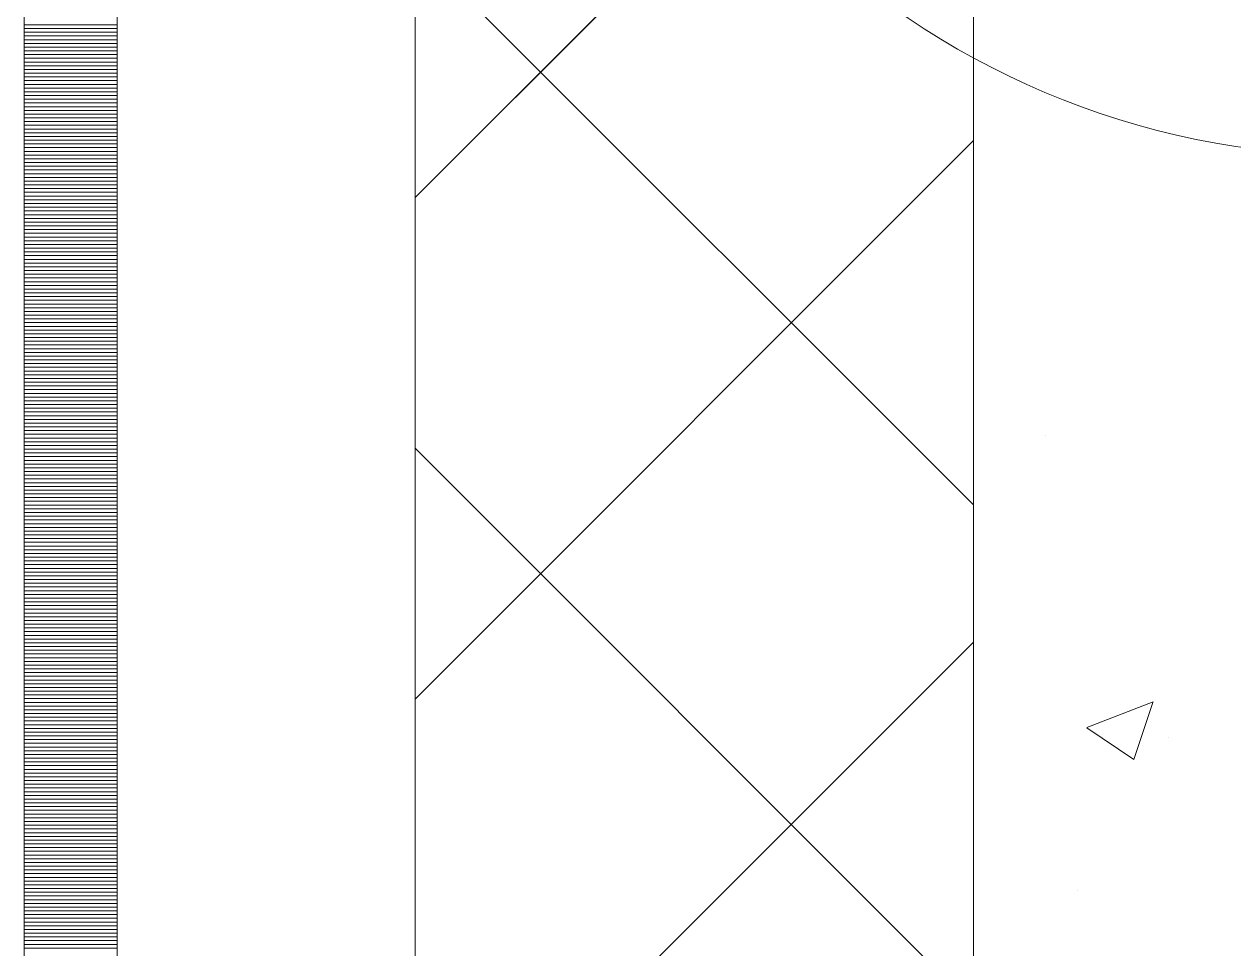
# Model space of a CAD drawing. Header units: millimetres. Extents: x 470010 to 1231400, y -134005 to 421770.
# Drawn here: x 672518.6 to 672843.5, y -49698.7 to -49450.3 of the extents above; entities that cross this region are included whole.
import ezdxf
from ezdxf.enums import TextEntityAlignment as Align

# ---------------------------------------------------------------- set-up
doc = ezdxf.new("R2010")
doc.units = ezdxf.units.MM
doc.linetypes.add('DASHED', pattern=[19.05, 12.7, -6.35])
doc.layers.get('Defpoints').update_dxf_attribs({"color": 140})
doc.layers.add('АР_Делит', color=120, linetype='Continuous', lineweight=0, plot=False)
for name, color, linetype, lineweight in [('АР_Стены ПЕНОблок', 52, 'Continuous', 20), ('АР_Тонкая', 254, 'Continuous', 5), ('АР_Утеплитель', 31, 'Continuous', 0), ('АР_Штриховка', 8, 'Continuous', 0)]:
    doc.layers.add(name, color=color, linetype=linetype, lineweight=lineweight)
doc.layers.add('РД_Оси_100', color=7, linetype='Continuous', lineweight=0, true_color=0x525252)
doc.styles.add('style1', font='ARIALN.TTF')

# ---------------------------------------------------------------- blocks, each defined once
blk = doc.blocks.new('СОШ_2200_АР_ОСИ_М100_28.05.24')
at = {"layer": 'АР_Делит', "color": 251, "linetype": 'DASHED', "true_color": 0x636466}
blk.add_lwpolyline([(114955, 135155), (114955, -355), (93595.036, -355), (93595.036, 13855), (94145, 13855), (94145, 68320), (66055, 68320), (66055, 13857.73), (83455, 13857.73), (83455, -355), (45245, -355), (45245, 13145), (44695, 13145), (44695, 26755), (45245, 26755), (45245, 68320), (20455, 68320), (20455, 26755), (27955, 26755), (27955, 13145), (-355, 13145), (-355, 100855)], dxfattribs=at)
blk = doc.blocks.new('A$C9108343f')
at = {"layer": 'АР_Делит', "color": 18, "true_color": 0x000000}
blk.add_circle((7158.34, 51096.92), 216.34, dxfattribs=at)
at = {"layer": 'АР_Стены ПЕНОблок', "color": 18, "linetype": 'Continuous', "lineweight": 20, "true_color": 0x000000}
blk.add_line((7054.96, 97555), (7054.96, 21355), dxfattribs=at)
at = {"layer": 'АР_Тонкая', "color": 18, "linetype": 'Continuous', "lineweight": 5, "true_color": 0x000000}
for p, q in [((6799.96, 97555), (6799.96, 21355)), ((6824.96, 97555), (6824.96, 21355)), ((6824.96, 21355), (6824.96, 97555)), ((6904.96, 21355), (6904.96, 97555))]:
    blk.add_line(p, q, dxfattribs=at)
at = {"layer": 'АР_Утеплитель', "color": 18, "linetype": 'Continuous', "lineweight": 0, "true_color": 0x000000}
for p, q in [((6904.96, 97555), (6904.96, 21355)), ((7054.96, 21355), (7054.96, 97555))]:
    blk.add_line(p, q, dxfattribs=at)
at = {"layer": 'АР_Штриховка', "color": 18, "linetype": 'Continuous', "lineweight": 0, "true_color": 0x000000}
for p, q in [((6904.96, 50869.33), (7054.96, 51019.33)), ((7054.96, 50786.77), (6904.96, 50936.77)), ((6799.96, 50915.75), (6824.96, 50915.75)), ((6799.96, 50914.75), (6824.96, 50914.75)), ((6799.96, 50913.75), (6824.96, 50913.75)), ((6799.96, 50912.75), (6824.96, 50912.75)), ((6799.96, 50911.75), (6824.96, 50911.75)), ((6799.96, 50910.75), (6824.96, 50910.75)), ((6799.96, 50909.75), (6824.96, 50909.75)), ((6799.96, 50908.75), (6824.96, 50908.75)), ((6799.96, 50907.75), (6824.96, 50907.75)), ((6799.96, 50906.75), (6824.96, 50906.75)), ((6799.96, 50905.75), (6824.96, 50905.75)), ((6799.96, 50904.75), (6824.96, 50904.75)), ((6799.96, 50903.75), (6824.96, 50903.75)), ((6799.96, 50902.75), (6824.96, 50902.75)), ((6799.96, 50901.75), (6824.96, 50901.75)), ((6799.96, 50900.75), (6824.96, 50900.75)), ((6799.96, 50899.75), (6824.96, 50899.75)), ((6799.96, 50898.75), (6824.96, 50898.75)), ((6799.96, 50897.75), (6824.96, 50897.75)), ((6799.96, 50896.75), (6824.96, 50896.75)), ((6799.96, 50895.75), (6824.96, 50895.75)), ((6799.96, 50894.75), (6824.96, 50894.75)), ((6799.96, 50893.75), (6824.96, 50893.75)), ((6799.96, 50892.75), (6824.96, 50892.75)), ((6799.96, 50891.75), (6824.96, 50891.75)), ((6799.96, 50890.75), (6824.96, 50890.75)), ((6799.96, 50889.75), (6824.96, 50889.75)), ((6799.96, 50888.75), (6824.96, 50888.75)), ((6799.96, 50887.75), (6824.96, 50887.75)), ((6799.96, 50886.75), (6824.96, 50886.75)), ((6799.96, 50885.75), (6824.96, 50885.75)), ((6799.96, 50884.75), (6824.96, 50884.75)), ((6904.96, 50734.63), (7054.96, 50884.63)), ((6799.96, 50883.75), (6824.96, 50883.75)), ((6799.96, 50882.75), (6824.96, 50882.75)), ((6799.96, 50881.75), (6824.96, 50881.75)), ((6799.96, 50880.75), (6824.96, 50880.75)), ((6799.96, 50879.75), (6824.96, 50879.75)), ((6799.96, 50878.75), (6824.96, 50878.75)), ((6799.96, 50877.75), (6824.96, 50877.75)), ((6799.96, 50876.75), (6824.96, 50876.75)), ((6799.96, 50875.75), (6824.96, 50875.75)), ((6799.96, 50874.75), (6824.96, 50874.75)), ((6799.96, 50873.75), (6824.96, 50873.75)), ((6799.96, 50872.75), (6824.96, 50872.75)), ((6799.96, 50871.75), (6824.96, 50871.75)), ((6799.96, 50870.75), (6824.96, 50870.75)), ((6799.96, 50869.75), (6824.96, 50869.75)), ((6799.96, 50868.75), (6824.96, 50868.75)), ((6799.96, 50867.75), (6824.96, 50867.75)), ((6799.96, 50866.75), (6824.96, 50866.75)), ((6799.96, 50865.75), (6824.96, 50865.75)), ((6799.96, 50864.75), (6824.96, 50864.75)), ((6799.96, 50863.75), (6824.96, 50863.75)), ((6799.96, 50862.75), (6824.96, 50862.75)), ((6799.96, 50861.75), (6824.96, 50861.75)), ((6799.96, 50860.75), (6824.96, 50860.75)), ((6799.96, 50859.75), (6824.96, 50859.75)), ((6799.96, 50858.75), (6824.96, 50858.75)), ((6799.96, 50857.75), (6824.96, 50857.75)), ((6799.96, 50856.75), (6824.96, 50856.75)), ((6799.96, 50855.75), (6824.96, 50855.75)), ((6799.96, 50854.75), (6824.96, 50854.75)), ((6799.96, 50853.75), (6824.96, 50853.75)), ((6799.96, 50852.75), (6824.96, 50852.75)), ((6799.96, 50851.75), (6824.96, 50851.75)), ((6799.96, 50850.75), (6824.96, 50850.75)), ((6799.96, 50849.75), (6824.96, 50849.75)), ((6799.96, 50848.75), (6824.96, 50848.75)), ((6799.96, 50847.75), (6824.96, 50847.75)), ((6799.96, 50846.75), (6824.96, 50846.75)), ((6799.96, 50845.75), (6824.96, 50845.75)), ((6799.96, 50844.75), (6824.96, 50844.75)), ((6799.96, 50843.75), (6824.96, 50843.75)), ((6799.96, 50842.75), (6824.96, 50842.75)), ((6799.96, 50841.75), (6824.96, 50841.75)), ((6799.96, 50840.75), (6824.96, 50840.75)), ((6799.96, 50839.75), (6824.96, 50839.75)), ((6799.96, 50838.75), (6824.96, 50838.75)), ((6799.96, 50837.75), (6824.96, 50837.75)), ((6799.96, 50836.75), (6824.96, 50836.75)), ((6799.96, 50835.75), (6824.96, 50835.75)), ((6799.96, 50834.75), (6824.96, 50834.75)), ((6799.96, 50833.75), (6824.96, 50833.75)), ((6799.96, 50832.75), (6824.96, 50832.75)), ((6799.96, 50831.75), (6824.96, 50831.75)), ((6799.96, 50830.75), (6824.96, 50830.75)), ((6799.96, 50829.75), (6824.96, 50829.75)), ((6799.96, 50828.75), (6824.96, 50828.75)), ((6799.96, 50827.75), (6824.96, 50827.75)), ((6799.96, 50826.75), (6824.96, 50826.75)), ((6799.96, 50825.75), (6824.96, 50825.75)), ((6799.96, 50824.75), (6824.96, 50824.75)), ((6799.96, 50823.75), (6824.96, 50823.75)), ((6799.96, 50822.75), (6824.96, 50822.75)), ((6799.96, 50821.75), (6824.96, 50821.75)), ((6799.96, 50820.75), (6824.96, 50820.75)), ((6799.96, 50819.75), (6824.96, 50819.75)), ((6799.96, 50818.75), (6824.96, 50818.75)), ((6799.96, 50817.75), (6824.96, 50817.75)), ((6799.96, 50816.75), (6824.96, 50816.75)), ((6799.96, 50815.75), (6824.96, 50815.75)), ((6799.96, 50814.75), (6824.96, 50814.75)), ((6799.96, 50813.75), (6824.96, 50813.75)), ((6799.96, 50812.75), (6824.96, 50812.75)), ((6799.96, 50811.75), (6824.96, 50811.75)), ((6799.96, 50810.75), (6824.96, 50810.75)), ((6799.96, 50809.75), (6824.96, 50809.75)), ((6799.96, 50808.75), (6824.96, 50808.75)), ((6799.96, 50807.75), (6824.96, 50807.75)), ((6799.96, 50806.75), (6824.96, 50806.75)), ((6799.96, 50805.75), (6824.96, 50805.75)), ((6799.96, 50804.75), (6824.96, 50804.75)), ((6799.96, 50803.75), (6824.96, 50803.75)), ((7074.41, 50805.48), (7074.41, 50805.48)), ((6799.96, 50802.75), (6824.96, 50802.75)), ((6799.96, 50801.75), (6824.96, 50801.75)), ((6799.96, 50800.75), (6824.96, 50800.75)), ((7054.96, 50652.06), (6904.96, 50802.06)), ((6799.96, 50799.75), (6824.96, 50799.75)), ((6799.96, 50798.75), (6824.96, 50798.75)), ((6799.96, 50797.75), (6824.96, 50797.75)), ((6799.96, 50796.75), (6824.96, 50796.75)), ((6799.96, 50795.75), (6824.96, 50795.75)), ((6799.96, 50794.75), (6824.96, 50794.75)), ((6799.96, 50793.75), (6824.96, 50793.75)), ((6799.96, 50792.75), (6824.96, 50792.75)), ((6799.96, 50791.75), (6824.96, 50791.75)), ((6799.96, 50790.75), (6824.96, 50790.75)), ((6799.96, 50789.75), (6824.96, 50789.75)), ((6799.96, 50788.75), (6824.96, 50788.75)), ((6799.96, 50787.75), (6824.96, 50787.75)), ((6799.96, 50786.75), (6824.96, 50786.75)), ((6799.96, 50785.75), (6824.96, 50785.75)), ((6799.96, 50784.75), (6824.96, 50784.75)), ((6799.96, 50783.75), (6824.96, 50783.75)), ((6799.96, 50782.75), (6824.96, 50782.75)), ((6799.96, 50781.75), (6824.96, 50781.75)), ((6799.96, 50780.75), (6824.96, 50780.75)), ((6799.96, 50779.75), (6824.96, 50779.75)), ((6799.96, 50778.75), (6824.96, 50778.75)), ((6799.96, 50777.75), (6824.96, 50777.75)), ((6799.96, 50776.75), (6824.96, 50776.75)), ((6799.96, 50775.75), (6824.96, 50775.75)), ((6799.96, 50774.75), (6824.96, 50774.75)), ((6799.96, 50773.75), (6824.96, 50773.75)), ((6799.96, 50772.75), (6824.96, 50772.75)), ((6799.96, 50771.75), (6824.96, 50771.75)), ((6799.96, 50770.75), (6824.96, 50770.75)), ((6799.96, 50769.75), (6824.96, 50769.75)), ((6799.96, 50768.75), (6824.96, 50768.75)), ((6799.96, 50767.75), (6824.96, 50767.75)), ((6799.96, 50766.75), (6824.96, 50766.75)), ((6799.96, 50765.75), (6824.96, 50765.75)), ((6799.96, 50764.75), (6824.96, 50764.75)), ((6799.96, 50763.75), (6824.96, 50763.75)), ((6799.96, 50762.75), (6824.96, 50762.75)), ((6799.96, 50761.75), (6824.96, 50761.75)), ((6799.96, 50760.75), (6824.96, 50760.75)), ((6799.96, 50759.75), (6824.96, 50759.75)), ((6799.96, 50758.75), (6824.96, 50758.75)), ((6799.96, 50757.75), (6824.96, 50757.75)), ((6799.96, 50756.75), (6824.96, 50756.75)), ((6799.96, 50755.75), (6824.96, 50755.75)), ((6799.96, 50754.75), (6824.96, 50754.75)), ((6799.96, 50753.75), (6824.96, 50753.75)), ((6799.96, 50752.75), (6824.96, 50752.75)), ((6799.96, 50751.75), (6824.96, 50751.75)), ((6799.96, 50750.75), (6824.96, 50750.75)), ((6799.96, 50749.75), (6824.96, 50749.75)), ((6799.96, 50748.75), (6824.96, 50748.75)), ((6904.96, 50599.93), (7054.96, 50749.93)), ((6799.96, 50747.75), (6824.96, 50747.75)), ((6799.96, 50746.75), (6824.96, 50746.75)), ((6799.96, 50745.75), (6824.96, 50745.75)), ((6799.96, 50744.75), (6824.96, 50744.75)), ((6799.96, 50743.75), (6824.96, 50743.75)), ((6799.96, 50742.75), (6824.96, 50742.75)), ((6799.96, 50741.75), (6824.96, 50741.75)), ((6799.96, 50740.75), (6824.96, 50740.75)), ((6799.96, 50739.75), (6824.96, 50739.75)), ((6799.96, 50738.75), (6824.96, 50738.75)), ((6799.96, 50737.75), (6824.96, 50737.75)), ((6799.96, 50736.75), (6824.96, 50736.75)), ((6799.96, 50735.75), (6824.96, 50735.75)), ((6799.96, 50734.75), (6824.96, 50734.75)), ((6799.96, 50733.75), (6824.96, 50733.75)), ((6799.96, 50732.75), (6824.96, 50732.75)), ((6799.96, 50731.75), (6824.96, 50731.75)), ((7085.44, 50727.04), (7103.22, 50733.87)), ((7098.02, 50718.38), (7103.17, 50733.73)), ((6799.96, 50730.75), (6824.96, 50730.75)), ((6799.96, 50729.75), (6824.96, 50729.75)), ((6799.96, 50728.75), (6824.96, 50728.75)), ((6799.96, 50727.75), (6824.96, 50727.75)), ((6799.96, 50726.75), (6824.96, 50726.75)), ((6799.96, 50725.75), (6824.96, 50725.75)), ((7085.37, 50726.9), (7098.01, 50718.38)), ((6799.96, 50724.75), (6824.96, 50724.75)), ((6799.96, 50723.75), (6824.96, 50723.75)), ((6799.96, 50722.75), (6824.96, 50722.75)), ((7107.37, 50724.21), (7107.37, 50724.21)), ((6799.96, 50721.75), (6824.96, 50721.75)), ((6799.96, 50720.75), (6824.96, 50720.75)), ((6799.96, 50719.75), (6824.96, 50719.75)), ((6799.96, 50718.75), (6824.96, 50718.75)), ((6799.96, 50717.75), (6824.96, 50717.75)), ((6799.96, 50716.75), (6824.96, 50716.75)), ((6799.96, 50715.75), (6824.96, 50715.75)), ((6799.96, 50714.75), (6824.96, 50714.75)), ((6799.96, 50713.75), (6824.96, 50713.75)), ((6799.96, 50712.75), (6824.96, 50712.75)), ((6799.96, 50711.75), (6824.96, 50711.75)), ((6799.96, 50710.75), (6824.96, 50710.75)), ((6799.96, 50709.75), (6824.96, 50709.75)), ((6799.96, 50708.75), (6824.96, 50708.75)), ((6799.96, 50707.75), (6824.96, 50707.75)), ((6799.96, 50706.75), (6824.96, 50706.75)), ((6799.96, 50705.75), (6824.96, 50705.75)), ((6799.96, 50704.75), (6824.96, 50704.75)), ((6799.96, 50703.75), (6824.96, 50703.75)), ((6799.96, 50702.75), (6824.96, 50702.75)), ((6799.96, 50701.75), (6824.96, 50701.75)), ((6799.96, 50700.75), (6824.96, 50700.75)), ((6799.96, 50699.75), (6824.96, 50699.75)), ((6799.96, 50698.75), (6824.96, 50698.75)), ((6799.96, 50697.75), (6824.96, 50697.75)), ((6799.96, 50696.75), (6824.96, 50696.75)), ((6799.96, 50695.75), (6824.96, 50695.75)), ((6799.96, 50694.75), (6824.96, 50694.75)), ((6799.96, 50693.75), (6824.96, 50693.75)), ((6799.96, 50692.75), (6824.96, 50692.75)), ((6799.96, 50691.75), (6824.96, 50691.75)), ((6799.96, 50690.75), (6824.96, 50690.75)), ((6799.96, 50689.75), (6824.96, 50689.75)), ((6799.96, 50688.75), (6824.96, 50688.75)), ((6799.96, 50687.75), (6824.96, 50687.75)), ((6799.96, 50686.75), (6824.96, 50686.75)), ((6799.96, 50685.75), (6824.96, 50685.75)), ((6799.96, 50684.75), (6824.96, 50684.75)), ((6799.96, 50683.75), (6824.96, 50683.75)), ((7082.78, 50683.32), (7082.78, 50683.32)), ((6799.96, 50682.75), (6824.96, 50682.75)), ((6799.96, 50681.75), (6824.96, 50681.75)), ((6799.96, 50680.75), (6824.96, 50680.75)), ((6799.96, 50679.75), (6824.96, 50679.75)), ((6799.96, 50678.75), (6824.96, 50678.75)), ((6799.96, 50677.75), (6824.96, 50677.75)), ((6799.96, 50676.75), (6824.96, 50676.75)), ((6799.96, 50675.75), (6824.96, 50675.75)), ((6799.96, 50674.75), (6824.96, 50674.75)), ((6799.96, 50673.75), (6824.96, 50673.75)), ((6799.96, 50672.75), (6824.96, 50672.75)), ((6799.96, 50671.75), (6824.96, 50671.75)), ((6799.96, 50670.75), (6824.96, 50670.75)), ((6799.96, 50669.75), (6824.96, 50669.75)), ((6799.96, 50668.75), (6824.96, 50668.75)), ((6799.96, 50667.75), (6824.96, 50667.75))]:
    blk.add_line(p, q, dxfattribs=at)
at = {"layer": 'РД_Оси_100'}
blk.add_blockref('СОШ_2200_АР_ОСИ_М100_28.05.24', (7154.96, 6755), dxfattribs=at)
at = {"layer": 'Defpoints', "color": 18, "true_color": 0x000000, "style": 'style1'}
for p in [(143949.34, 316089.12), (143974.98, 281639.5), (143890.4, 273244.71), (143839.99, 264276.81), (143967.75, 254892.38), (12251.96, 104178.14), (12382.58, 96023.14)]:
    blk.add_attdef('АР-ПОМЕЩЕНИЕ:НАИМЕНОВАНИЕ', text='', height=100, dxfattribs=at).set_placement(p, align=Align.MIDDLE)
at = {"layer": 'Defpoints', "color": 18, "true_color": 0x000000, "style": 'style1', "flags": 8}
for p in [(143951.3, 279099.09), (143848.34, 269251.11), (143875.33, 260094.25), (144049.74, 250824.7), (163419.28, 238153.36), (155897.46, 237965.97), (183037.2, 237965.97), (143342.94, 237876.19)]:
    blk.add_attdef('АР-ПОМЕЩЕНИЕ:НАИМЕНОВАНИЕ', text='', height=100, dxfattribs=at).set_placement(p, align=Align.MIDDLE)

msp = doc.modelspace()

# ---------------------------------------------------------------- linework, layer by layer
at = {"layer": 'АР_Делит', "color": 18, "true_color": 0x000000}
msp.add_circle((672876.957, -49269.322), 216.336, dxfattribs=at)
at = {"layer": 'АР_Стены ПЕНОблок', "color": 18, "linetype": 'Continuous', "lineweight": 20, "true_color": 0x000000}
msp.add_line((672773.57, -2811.242), (672773.57, -79011.242), dxfattribs=at)
at = {"layer": 'АР_Тонкая', "color": 18, "linetype": 'Continuous', "lineweight": 5, "true_color": 0x000000}
for p, q in [((672518.57, -2811.242), (672518.57, -79011.242)), ((672543.57, -2811.242), (672543.57, -79011.242)), ((672543.57, -79011.242), (672543.57, -2811.242)), ((672623.57, -79011.242), (672623.57, -2811.242))]:
    msp.add_line(p, q, dxfattribs=at)
at = {"layer": 'АР_Утеплитель', "color": 18, "linetype": 'Continuous', "lineweight": 0, "true_color": 0x000000}
for p, q in [((672623.57, -2811.242), (672623.57, -79011.242)), ((672773.57, -79011.242), (672773.57, -2811.242))]:
    msp.add_line(p, q, dxfattribs=at)
at = {"layer": 'АР_Штриховка', "color": 18, "linetype": 'Continuous', "lineweight": 0, "true_color": 0x000000}
for p, q in [((672623.57, -49496.908), (672773.57, -49346.908)), ((672773.57, -49579.475), (672623.57, -49429.475)), ((672518.57, -49450.492), (672543.57, -49450.492)), ((672518.57, -49451.492), (672543.57, -49451.492)), ((672518.57, -49452.492), (672543.57, -49452.492)), ((672518.57, -49453.492), (672543.57, -49453.492)), ((672518.57, -49454.492), (672543.57, -49454.492)), ((672518.57, -49455.492), (672543.57, -49455.492)), ((672518.57, -49456.492), (672543.57, -49456.492)), ((672518.57, -49457.492), (672543.57, -49457.492)), ((672518.57, -49458.492), (672543.57, -49458.492)), ((672518.57, -49459.492), (672543.57, -49459.492)), ((672518.57, -49460.492), (672543.57, -49460.492)), ((672518.57, -49461.492), (672543.57, -49461.492)), ((672518.57, -49462.492), (672543.57, -49462.492)), ((672518.57, -49463.492), (672543.57, -49463.492)), ((672518.57, -49464.492), (672543.57, -49464.492)), ((672518.57, -49465.492), (672543.57, -49465.492)), ((672518.57, -49466.492), (672543.57, -49466.492)), ((672518.57, -49467.492), (672543.57, -49467.492)), ((672518.57, -49468.492), (672543.57, -49468.492)), ((672518.57, -49469.492), (672543.57, -49469.492)), ((672518.57, -49470.492), (672543.57, -49470.492)), ((672518.57, -49471.492), (672543.57, -49471.492)), ((672518.57, -49472.492), (672543.57, -49472.492)), ((672518.57, -49473.492), (672543.57, -49473.492)), ((672518.57, -49474.492), (672543.57, -49474.492)), ((672518.57, -49475.492), (672543.57, -49475.492)), ((672518.57, -49476.492), (672543.57, -49476.492)), ((672518.57, -49477.492), (672543.57, -49477.492)), ((672518.57, -49478.492), (672543.57, -49478.492)), ((672518.57, -49479.492), (672543.57, -49479.492)), ((672518.57, -49480.492), (672543.57, -49480.492)), ((672518.57, -49481.492), (672543.57, -49481.492)), ((672518.57, -49482.492), (672543.57, -49482.492)), ((672518.57, -49483.492), (672543.57, -49483.492)), ((672623.57, -49631.612), (672773.57, -49481.612)), ((672518.57, -49484.492), (672543.57, -49484.492)), ((672518.57, -49485.492), (672543.57, -49485.492)), ((672518.57, -49486.492), (672543.57, -49486.492)), ((672518.57, -49487.492), (672543.57, -49487.492)), ((672518.57, -49488.492), (672543.57, -49488.492)), ((672518.57, -49489.492), (672543.57, -49489.492)), ((672518.57, -49490.492), (672543.57, -49490.492)), ((672518.57, -49491.492), (672543.57, -49491.492)), ((672518.57, -49492.492), (672543.57, -49492.492)), ((672518.57, -49493.492), (672543.57, -49493.492)), ((672518.57, -49494.492), (672543.57, -49494.492)), ((672518.57, -49495.492), (672543.57, -49495.492)), ((672518.57, -49496.492), (672543.57, -49496.492)), ((672518.57, -49497.492), (672543.57, -49497.492)), ((672518.57, -49498.492), (672543.57, -49498.492)), ((672518.57, -49499.492), (672543.57, -49499.492)), ((672518.57, -49500.492), (672543.57, -49500.492)), ((672518.57, -49501.492), (672543.57, -49501.492)), ((672518.57, -49502.492), (672543.57, -49502.492)), ((672518.57, -49503.492), (672543.57, -49503.492)), ((672518.57, -49504.492), (672543.57, -49504.492)), ((672518.57, -49505.492), (672543.57, -49505.492)), ((672518.57, -49506.492), (672543.57, -49506.492)), ((672518.57, -49507.492), (672543.57, -49507.492)), ((672518.57, -49508.492), (672543.57, -49508.492)), ((672518.57, -49509.492), (672543.57, -49509.492)), ((672518.57, -49510.492), (672543.57, -49510.492)), ((672518.57, -49511.492), (672543.57, -49511.492)), ((672518.57, -49512.492), (672543.57, -49512.492)), ((672518.57, -49513.492), (672543.57, -49513.492)), ((672518.57, -49514.492), (672543.57, -49514.492)), ((672518.57, -49515.492), (672543.57, -49515.492)), ((672518.57, -49516.492), (672543.57, -49516.492)), ((672518.57, -49517.492), (672543.57, -49517.492)), ((672518.57, -49518.492), (672543.57, -49518.492)), ((672518.57, -49519.492), (672543.57, -49519.492)), ((672518.57, -49520.492), (672543.57, -49520.492)), ((672518.57, -49521.492), (672543.57, -49521.492)), ((672518.57, -49522.492), (672543.57, -49522.492)), ((672518.57, -49523.492), (672543.57, -49523.492)), ((672518.57, -49524.492), (672543.57, -49524.492)), ((672518.57, -49525.492), (672543.57, -49525.492)), ((672518.57, -49526.492), (672543.57, -49526.492)), ((672518.57, -49527.492), (672543.57, -49527.492)), ((672518.57, -49528.492), (672543.57, -49528.492)), ((672518.57, -49529.492), (672543.57, -49529.492)), ((672518.57, -49530.492), (672543.57, -49530.492)), ((672518.57, -49531.492), (672543.57, -49531.492)), ((672518.57, -49532.492), (672543.57, -49532.492)), ((672518.57, -49533.492), (672543.57, -49533.492)), ((672518.57, -49534.492), (672543.57, -49534.492)), ((672518.57, -49535.492), (672543.57, -49535.492)), ((672518.57, -49536.492), (672543.57, -49536.492)), ((672518.57, -49537.492), (672543.57, -49537.492)), ((672518.57, -49538.492), (672543.57, -49538.492)), ((672518.57, -49539.492), (672543.57, -49539.492)), ((672518.57, -49540.492), (672543.57, -49540.492)), ((672518.57, -49541.492), (672543.57, -49541.492)), ((672518.57, -49542.492), (672543.57, -49542.492)), ((672518.57, -49543.492), (672543.57, -49543.492)), ((672518.57, -49544.492), (672543.57, -49544.492)), ((672518.57, -49545.492), (672543.57, -49545.492)), ((672518.57, -49546.492), (672543.57, -49546.492)), ((672518.57, -49547.492), (672543.57, -49547.492)), ((672518.57, -49548.492), (672543.57, -49548.492)), ((672518.57, -49549.492), (672543.57, -49549.492)), ((672518.57, -49550.492), (672543.57, -49550.492)), ((672518.57, -49551.492), (672543.57, -49551.492)), ((672518.57, -49552.492), (672543.57, -49552.492)), ((672518.57, -49553.492), (672543.57, -49553.492)), ((672518.57, -49554.492), (672543.57, -49554.492)), ((672518.57, -49555.492), (672543.57, -49555.492)), ((672518.57, -49556.492), (672543.57, -49556.492)), ((672518.57, -49557.492), (672543.57, -49557.492)), ((672518.57, -49558.492), (672543.57, -49558.492)), ((672518.57, -49559.492), (672543.57, -49559.492)), ((672518.57, -49560.492), (672543.57, -49560.492)), ((672518.57, -49561.492), (672543.57, -49561.492)), ((672518.57, -49562.492), (672543.57, -49562.492)), ((672518.57, -49563.492), (672543.57, -49563.492)), ((672518.57, -49564.492), (672543.57, -49564.492)), ((672773.57, -49714.179), (672623.57, -49564.179)), ((672518.57, -49565.492), (672543.57, -49565.492)), ((672518.57, -49566.492), (672543.57, -49566.492)), ((672518.57, -49567.492), (672543.57, -49567.492)), ((672518.57, -49568.492), (672543.57, -49568.492)), ((672518.57, -49569.492), (672543.57, -49569.492)), ((672518.57, -49570.492), (672543.57, -49570.492)), ((672518.57, -49571.492), (672543.57, -49571.492)), ((672518.57, -49572.492), (672543.57, -49572.492)), ((672518.57, -49573.492), (672543.57, -49573.492)), ((672518.57, -49574.492), (672543.57, -49574.492)), ((672518.57, -49575.492), (672543.57, -49575.492)), ((672518.57, -49576.492), (672543.57, -49576.492)), ((672518.57, -49577.492), (672543.57, -49577.492)), ((672518.57, -49578.492), (672543.57, -49578.492)), ((672518.57, -49579.492), (672543.57, -49579.492)), ((672518.57, -49580.492), (672543.57, -49580.492)), ((672518.57, -49581.492), (672543.57, -49581.492)), ((672518.57, -49582.492), (672543.57, -49582.492)), ((672518.57, -49583.492), (672543.57, -49583.492)), ((672518.57, -49584.492), (672543.57, -49584.492)), ((672518.57, -49585.492), (672543.57, -49585.492)), ((672518.57, -49586.492), (672543.57, -49586.492)), ((672518.57, -49587.492), (672543.57, -49587.492)), ((672518.57, -49588.492), (672543.57, -49588.492)), ((672518.57, -49589.492), (672543.57, -49589.492)), ((672518.57, -49590.492), (672543.57, -49590.492)), ((672518.57, -49591.492), (672543.57, -49591.492)), ((672518.57, -49592.492), (672543.57, -49592.492)), ((672518.57, -49593.492), (672543.57, -49593.492)), ((672518.57, -49594.492), (672543.57, -49594.492)), ((672518.57, -49595.492), (672543.57, -49595.492)), ((672518.57, -49596.492), (672543.57, -49596.492)), ((672518.57, -49597.492), (672543.57, -49597.492)), ((672518.57, -49598.492), (672543.57, -49598.492)), ((672518.57, -49599.492), (672543.57, -49599.492)), ((672518.57, -49600.492), (672543.57, -49600.492)), ((672518.57, -49601.492), (672543.57, -49601.492)), ((672518.57, -49602.492), (672543.57, -49602.492)), ((672518.57, -49603.492), (672543.57, -49603.492)), ((672518.57, -49604.492), (672543.57, -49604.492)), ((672518.57, -49605.492), (672543.57, -49605.492)), ((672518.57, -49606.492), (672543.57, -49606.492)), ((672518.57, -49607.492), (672543.57, -49607.492)), ((672518.57, -49608.492), (672543.57, -49608.492)), ((672518.57, -49609.492), (672543.57, -49609.492)), ((672518.57, -49610.492), (672543.57, -49610.492)), ((672518.57, -49611.492), (672543.57, -49611.492)), ((672518.57, -49612.492), (672543.57, -49612.492)), ((672518.57, -49613.492), (672543.57, -49613.492)), ((672518.57, -49614.492), (672543.57, -49614.492)), ((672518.57, -49615.492), (672543.57, -49615.492)), ((672518.57, -49616.492), (672543.57, -49616.492)), ((672623.57, -49766.316), (672773.57, -49616.316)), ((672518.57, -49617.492), (672543.57, -49617.492)), ((672518.57, -49618.492), (672543.57, -49618.492)), ((672518.57, -49619.492), (672543.57, -49619.492)), ((672518.57, -49620.492), (672543.57, -49620.492)), ((672518.57, -49621.492), (672543.57, -49621.492)), ((672518.57, -49622.492), (672543.57, -49622.492)), ((672518.57, -49623.492), (672543.57, -49623.492)), ((672518.57, -49624.492), (672543.57, -49624.492)), ((672518.57, -49625.492), (672543.57, -49625.492)), ((672518.57, -49626.492), (672543.57, -49626.492)), ((672518.57, -49627.492), (672543.57, -49627.492)), ((672518.57, -49628.492), (672543.57, -49628.492)), ((672518.57, -49629.492), (672543.57, -49629.492)), ((672518.57, -49630.492), (672543.57, -49630.492)), ((672518.57, -49631.492), (672543.57, -49631.492)), ((672518.57, -49632.492), (672543.57, -49632.492)), ((672804.049, -49639.201), (672821.834, -49632.374)), ((672816.634, -49647.865), (672821.784, -49632.516)), ((672518.57, -49633.492), (672543.57, -49633.492)), ((672518.57, -49634.492), (672543.57, -49634.492)), ((672518.57, -49635.492), (672543.57, -49635.492)), ((672518.57, -49636.492), (672543.57, -49636.492)), ((672518.57, -49637.492), (672543.57, -49637.492)), ((672518.57, -49638.492), (672543.57, -49638.492)), ((672518.57, -49639.492), (672543.57, -49639.492)), ((672803.987, -49639.339), (672816.621, -49647.861)), ((672518.57, -49640.492), (672543.57, -49640.492)), ((672518.57, -49641.492), (672543.57, -49641.492)), ((672518.57, -49642.492), (672543.57, -49642.492)), ((672518.57, -49643.492), (672543.57, -49643.492)), ((672518.57, -49644.492), (672543.57, -49644.492)), ((672518.57, -49645.492), (672543.57, -49645.492)), ((672518.57, -49646.492), (672543.57, -49646.492)), ((672518.57, -49647.492), (672543.57, -49647.492)), ((672518.57, -49648.492), (672543.57, -49648.492)), ((672518.57, -49649.492), (672543.57, -49649.492)), ((672518.57, -49650.492), (672543.57, -49650.492)), ((672518.57, -49651.492), (672543.57, -49651.492)), ((672518.57, -49652.492), (672543.57, -49652.492)), ((672518.57, -49653.492), (672543.57, -49653.492)), ((672518.57, -49654.492), (672543.57, -49654.492)), ((672518.57, -49655.492), (672543.57, -49655.492)), ((672518.57, -49656.492), (672543.57, -49656.492)), ((672518.57, -49657.492), (672543.57, -49657.492)), ((672518.57, -49658.492), (672543.57, -49658.492)), ((672518.57, -49659.492), (672543.57, -49659.492)), ((672518.57, -49660.492), (672543.57, -49660.492)), ((672518.57, -49661.492), (672543.57, -49661.492)), ((672518.57, -49662.492), (672543.57, -49662.492)), ((672518.57, -49663.492), (672543.57, -49663.492)), ((672518.57, -49664.492), (672543.57, -49664.492)), ((672518.57, -49665.492), (672543.57, -49665.492)), ((672518.57, -49666.492), (672543.57, -49666.492)), ((672518.57, -49667.492), (672543.57, -49667.492)), ((672518.57, -49668.492), (672543.57, -49668.492)), ((672518.57, -49669.492), (672543.57, -49669.492)), ((672518.57, -49670.492), (672543.57, -49670.492)), ((672518.57, -49671.492), (672543.57, -49671.492)), ((672518.57, -49672.492), (672543.57, -49672.492)), ((672518.57, -49673.492), (672543.57, -49673.492)), ((672518.57, -49674.492), (672543.57, -49674.492)), ((672518.57, -49675.492), (672543.57, -49675.492)), ((672518.57, -49676.492), (672543.57, -49676.492)), ((672518.57, -49677.492), (672543.57, -49677.492)), ((672518.57, -49678.492), (672543.57, -49678.492)), ((672518.57, -49679.492), (672543.57, -49679.492)), ((672518.57, -49680.492), (672543.57, -49680.492)), ((672518.57, -49681.492), (672543.57, -49681.492)), ((672518.57, -49682.492), (672543.57, -49682.492)), ((672518.57, -49683.492), (672543.57, -49683.492)), ((672518.57, -49684.492), (672543.57, -49684.492)), ((672518.57, -49685.492), (672543.57, -49685.492)), ((672518.57, -49686.492), (672543.57, -49686.492)), ((672518.57, -49687.492), (672543.57, -49687.492)), ((672518.57, -49688.492), (672543.57, -49688.492)), ((672518.57, -49689.492), (672543.57, -49689.492)), ((672518.57, -49690.492), (672543.57, -49690.492)), ((672518.57, -49691.492), (672543.57, -49691.492)), ((672518.57, -49692.492), (672543.57, -49692.492)), ((672518.57, -49693.492), (672543.57, -49693.492)), ((672518.57, -49694.492), (672543.57, -49694.492)), ((672518.57, -49695.492), (672543.57, -49695.492)), ((672518.57, -49696.492), (672543.57, -49696.492)), ((672518.57, -49697.492), (672543.57, -49697.492)), ((672518.57, -49698.492), (672543.57, -49698.492))]:
    msp.add_line(p, q, dxfattribs=at)

# ---------------------------------------------------------------- block references
msp.add_blockref('A$C9108343f', (665718.612, -100366.242))
at = {"layer": 'РД_Оси_100'}
msp.add_blockref('СОШ_2200_АР_ОСИ_М100_28.05.24', (672873.57, -93611.242), dxfattribs=at)

doc.saveas('drawing.dxf')
